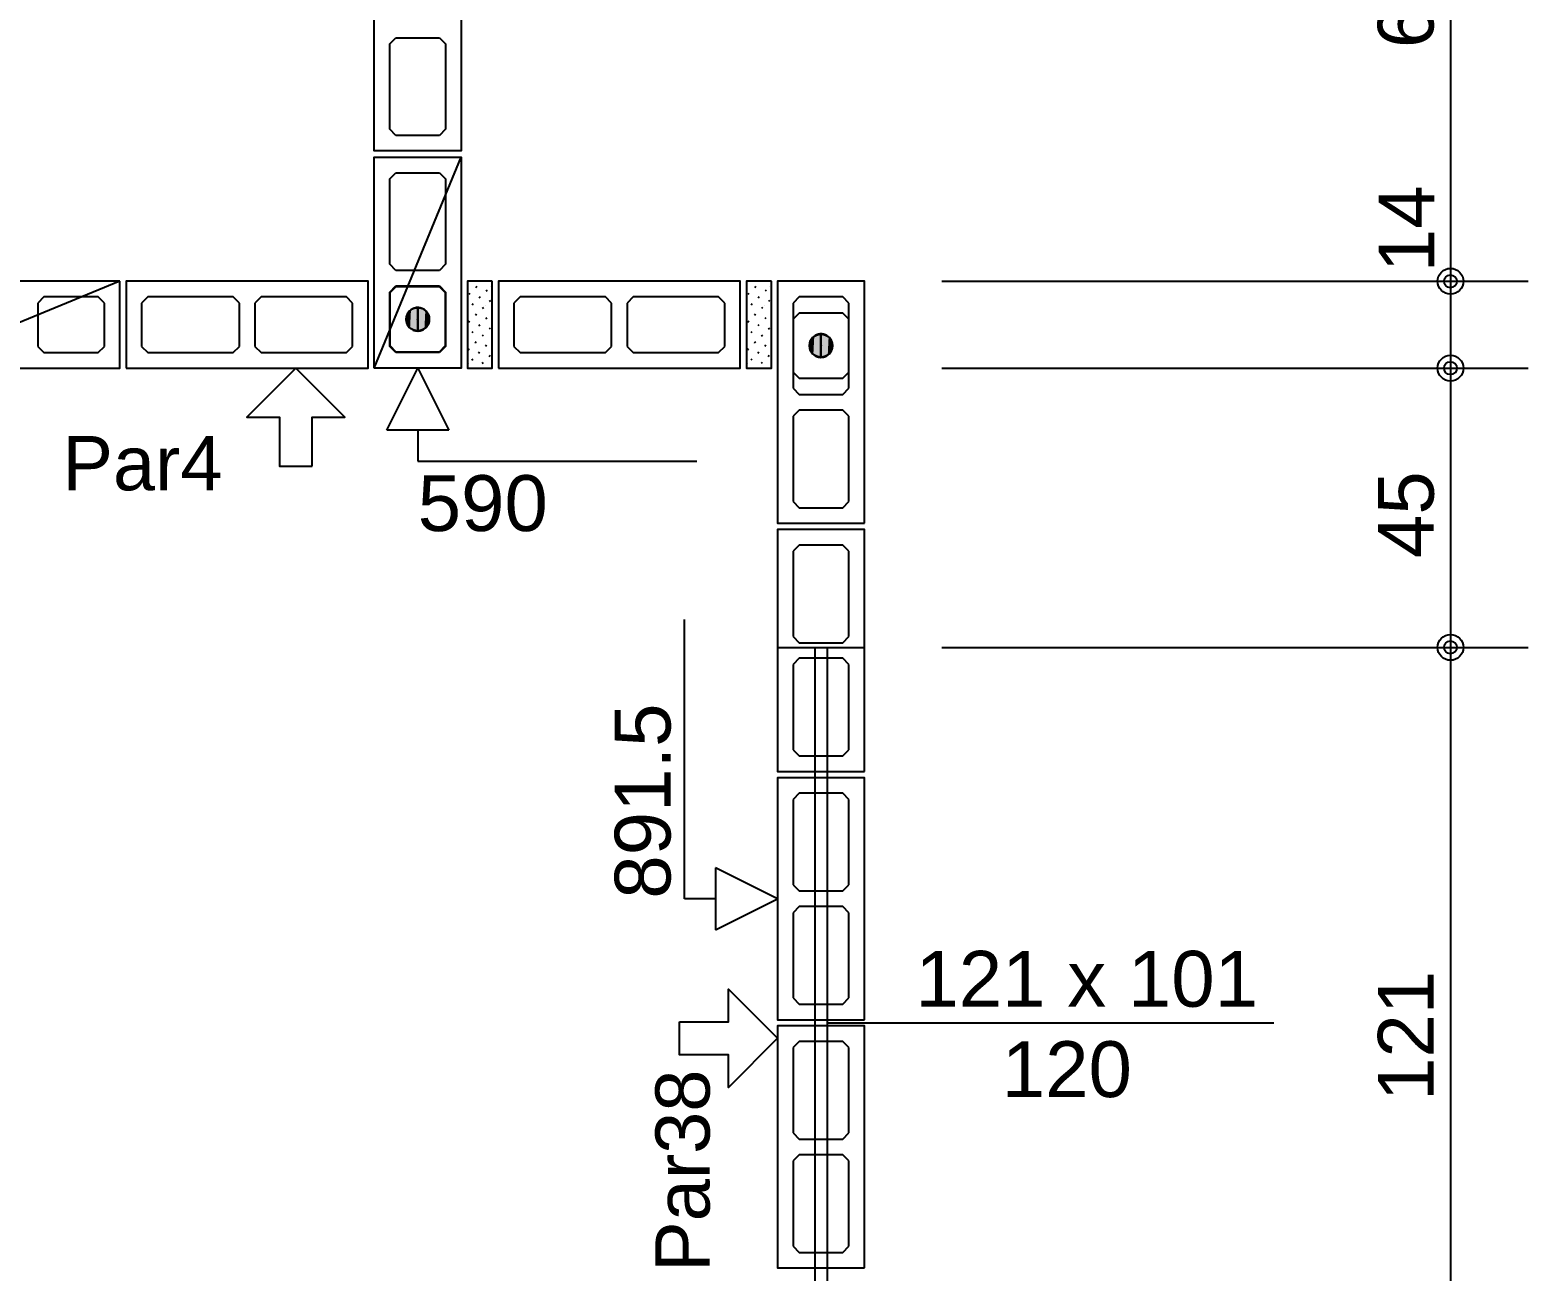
# Model space of a CAD drawing. Extents: x 0 to 119, y 0 to 84.
# Drawn here: x 41.658 to 46.487, y 61.63 to 65.63 of the extents above; entities that cross this region are included whole.
import ezdxf

# ---------------------------------------------------------------- set-up
doc = ezdxf.new("R2010")
doc.units = 0
doc.header["$MEASUREMENT"] = 0
doc.linetypes.add('ESTILO_TQS_0003', pattern=[1.5, 0.5, -0.4, 0.1, -0.5])
doc.linetypes.add('ESTILO_TQS_0005', pattern=[0.4, 0.3, -0.1])
for name, color, linetype in [('18', 6, 'CONTINUOUS'), ('20', 1, 'CONTINUOUS'), ('27', 250, 'CONTINUOUS'), ('3', 7, 'CONTINUOUS'), ('35', 255, 'CONTINUOUS')]:
    doc.layers.add(name, color=color, linetype=linetype)
doc.styles.add('TQS_ARIAL', font='arial.ttf')

msp = doc.modelspace()

# ---------------------------------------------------------------- linework, layer by layer
at = {"layer": '18', "color": 6, "linetype": 'Continuous'}
for p, q in [((43.767844, 62.83), (43.767844, 63.73)), ((44.067844, 62.83), (43.867844, 62.93)), ((43.867844, 62.93), (43.867844, 62.73)), ((43.867844, 62.83), (43.767844, 62.83)), ((43.867844, 62.73), (44.067844, 62.83))]:
    msp.add_line(p, q, dxfattribs=at)
at = {"layer": '20', "color": 1, "linetype": 'Continuous'}
for p, q in [((42.8078, 64.34), (42.9078, 64.54)), ((42.9078, 64.54), (43.0078, 64.34)), ((43.0078, 64.34), (42.8078, 64.34)), ((42.9078, 64.34), (42.9078, 64.24)), ((42.9078, 64.24), (43.8078, 64.24))]:
    msp.add_line(p, q, dxfattribs=at)
at = {"layer": '27', "color": 250, "linetype": 'ESTILO_TQS_0005'}
for points in [[(42.9778, 65.605), (42.9978, 65.585), (42.9978, 65.31), (42.9778, 65.29), (42.8378, 65.29), (42.8178, 65.31), (42.8178, 65.585), (42.8378, 65.605), (42.9778, 65.605)], [(42.8378, 64.855), (42.8178, 64.875), (42.8178, 65.15), (42.8378, 65.17), (42.9778, 65.17), (42.9978, 65.15), (42.9978, 64.875), (42.9778, 64.855), (42.8378, 64.855)], [(41.897844, 64.75), (41.877844, 64.77), (41.702844, 64.77), (41.682844, 64.75), (41.682844, 64.61), (41.702844, 64.59), (41.877844, 64.59), (41.897844, 64.61), (41.897844, 64.75)], [(42.017844, 64.61), (42.037844, 64.59), (42.312844, 64.59), (42.332844, 64.61), (42.332844, 64.75), (42.312844, 64.77), (42.037844, 64.77), (42.017844, 64.75), (42.017844, 64.61)], [(42.382844, 64.61), (42.402844, 64.59), (42.677844, 64.59), (42.697844, 64.61), (42.697844, 64.75), (42.677844, 64.77), (42.402844, 64.77), (42.382844, 64.75), (42.382844, 64.61)], [(42.8378, 64.59), (42.8178, 64.61), (42.8178, 64.785), (42.8378, 64.805), (42.9778, 64.805), (42.9978, 64.785), (42.9978, 64.61), (42.9778, 64.59), (42.8378, 64.59)], [(43.2178, 64.61), (43.2378, 64.59), (43.5128, 64.59), (43.5328, 64.61), (43.5328, 64.75), (43.5128, 64.77), (43.2378, 64.77), (43.2178, 64.75), (43.2178, 64.61)], [(43.5828, 64.61), (43.6028, 64.59), (43.8778, 64.59), (43.8978, 64.61), (43.8978, 64.75), (43.8778, 64.77), (43.6028, 64.77), (43.5828, 64.75), (43.5828, 64.61)], [(44.277844, 64.455), (44.297844, 64.475), (44.297844, 64.75), (44.277844, 64.77), (44.137844, 64.77), (44.117844, 64.75), (44.117844, 64.475), (44.137844, 64.455), (44.277844, 64.455)], [(44.277844, 64.09), (44.297844, 64.11), (44.297844, 64.385), (44.277844, 64.405), (44.137844, 64.405), (44.117844, 64.385), (44.117844, 64.11), (44.137844, 64.09), (44.277844, 64.09)], [(44.277844, 63.655), (44.297844, 63.675), (44.297844, 63.95), (44.277844, 63.97), (44.137844, 63.97), (44.117844, 63.95), (44.117844, 63.675), (44.137844, 63.655), (44.277844, 63.655)], [(44.277844, 63.29), (44.297844, 63.31), (44.297844, 63.585), (44.277844, 63.605), (44.137844, 63.605), (44.117844, 63.585), (44.117844, 63.31), (44.137844, 63.29), (44.277844, 63.29)], [(44.277844, 62.855), (44.297844, 62.875), (44.297844, 63.15), (44.277844, 63.17), (44.137844, 63.17), (44.117844, 63.15), (44.117844, 62.875), (44.137844, 62.855), (44.277844, 62.855)], [(44.277844, 62.49), (44.297844, 62.51), (44.297844, 62.785), (44.277844, 62.805), (44.137844, 62.805), (44.117844, 62.785), (44.117844, 62.51), (44.137844, 62.49), (44.277844, 62.49)], [(44.277844, 62.055), (44.297844, 62.075), (44.297844, 62.35), (44.277844, 62.37), (44.137844, 62.37), (44.117844, 62.35), (44.117844, 62.075), (44.137844, 62.055), (44.277844, 62.055)], [(44.277844, 61.69), (44.297844, 61.71), (44.297844, 61.985), (44.277844, 62.005), (44.137844, 62.005), (44.117844, 61.985), (44.117844, 61.71), (44.137844, 61.69), (44.277844, 61.69)]]:
    msp.add_lwpolyline(points, dxfattribs=at)
at = {"layer": '3', "color": 7, "linetype": 'Continuous'}
for p, q in [((42.7678, 64.54), (43.0478, 65.22)), ((41.947844, 64.82), (41.267844, 64.54)), ((43.071023, 64.82), (43.071023, 64.82)), ((43.115217, 64.82), (43.115217, 64.82)), ((43.971068, 64.82), (43.971068, 64.82)), ((44.015262, 64.82), (44.015262, 64.82)), ((42.8378, 64.8025), (42.8178, 64.7825)), ((42.8178, 64.7825), (42.8178, 64.6125)), ((42.9778, 64.8025), (42.8378, 64.8025)), ((42.9978, 64.7825), (42.9778, 64.8025)), ((42.9978, 64.6125), (42.9978, 64.7825)), ((43.075715, 64.780498), (43.072179, 64.776962)), ((43.098166, 64.802948), (43.09463, 64.799413)), ((43.108861, 64.769449), (43.105325, 64.765913)), ((43.131311, 64.7919), (43.127776, 64.788364)), ((43.143155, 64.803744), (43.143155, 64.803744)), ((43.1478, 64.808388), (43.1478, 64.808388)), ((43.1478, 64.764194), (43.1478, 64.764194)), ((43.975759, 64.780498), (43.972224, 64.776962)), ((43.99821, 64.802948), (43.994674, 64.799413)), ((44.008905, 64.769449), (44.005369, 64.765913)), ((44.031356, 64.7919), (44.02782, 64.788364)), ((44.0432, 64.803744), (44.0432, 64.803744)), ((44.047844, 64.808388), (44.047844, 64.808388)), ((44.047844, 64.764194), (44.047844, 64.764194)), ((43.08641, 64.746998), (43.082874, 64.743463)), ((43.097105, 64.713499), (43.093569, 64.709964)), ((43.119556, 64.73595), (43.11602, 64.732414)), ((43.125478, 64.741872), (43.125478, 64.741872)), ((43.142006, 64.7584), (43.138471, 64.754865)), ((43.1478, 64.72), (43.1478, 64.72)), ((43.986454, 64.746998), (43.982919, 64.743463)), ((43.997149, 64.713499), (43.993614, 64.709964)), ((44.0196, 64.73595), (44.016064, 64.732414)), ((44.025522, 64.741872), (44.025522, 64.741872)), ((44.042051, 64.7584), (44.038515, 64.754865)), ((44.047844, 64.72), (44.047844, 64.72)), ((44.137844, 64.7175), (44.117844, 64.6975)), ((44.277844, 64.7175), (44.137844, 64.7175)), ((44.297844, 64.6975), (44.277844, 64.7175)), ((43.074654, 64.691049), (43.071119, 64.687513)), ((43.1078, 64.68), (43.104264, 64.676464)), ((43.130251, 64.702451), (43.126715, 64.698915)), ((43.141299, 64.669305), (43.137764, 64.665769)), ((43.1478, 64.675806), (43.1478, 64.675806)), ((43.974699, 64.691049), (43.971163, 64.687513)), ((44.007844, 64.68), (44.004309, 64.676464)), ((44.030295, 64.702451), (44.026759, 64.698915)), ((44.041343, 64.669305), (44.037808, 64.665769)), ((44.047844, 64.675806), (44.047844, 64.675806)), ((44.117844, 64.6975), (44.117844, 64.5275)), ((44.297844, 64.5275), (44.297844, 64.6975)), ((43.085349, 64.657549), (43.081814, 64.654014)), ((43.090122, 64.618128), (43.090122, 64.618128)), ((43.096398, 64.624404), (43.092862, 64.620868)), ((43.118849, 64.646854), (43.115313, 64.643319)), ((43.1478, 64.631612), (43.1478, 64.631612)), ((43.985394, 64.657549), (43.981858, 64.654014)), ((43.990167, 64.618128), (43.990167, 64.618128)), ((43.996442, 64.624404), (43.992907, 64.620868)), ((44.018893, 64.646854), (44.015357, 64.643319)), ((44.047844, 64.631612), (44.047844, 64.631612)), ((42.8178, 64.6125), (42.8378, 64.5925)), ((42.8378, 64.5925), (42.9778, 64.5925)), ((42.9778, 64.5925), (42.9978, 64.6125)), ((43.073947, 64.601953), (43.070412, 64.598418)), ((43.084996, 64.568807), (43.08146, 64.565272)), ((43.107446, 64.591258), (43.103911, 64.587723)), ((43.129897, 64.613709), (43.126362, 64.610173)), ((43.140946, 64.580563), (43.13741, 64.577028)), ((43.1478, 64.587417), (43.1478, 64.587417)), ((43.973992, 64.601953), (43.970456, 64.598418)), ((43.98504, 64.568807), (43.981505, 64.565272)), ((44.007491, 64.591258), (44.003955, 64.587723)), ((44.029941, 64.613709), (44.026406, 64.610173)), ((44.04099, 64.580563), (44.037454, 64.577028)), ((44.047844, 64.587417), (44.047844, 64.587417)), ((43.072445, 64.556256), (43.072445, 64.556256)), ((43.118495, 64.558112), (43.114959, 64.554577)), ((43.1478, 64.543223), (43.1478, 64.543223)), ((43.972489, 64.556256), (43.972489, 64.556256)), ((44.018539, 64.558112), (44.015004, 64.554577)), ((44.047844, 64.543223), (44.047844, 64.543223)), ((44.117844, 64.5275), (44.137844, 64.5075)), ((44.277844, 64.5075), (44.297844, 64.5275)), ((44.137844, 64.5075), (44.277844, 64.5075)), ((44.0678, 63.64), (44.3478, 63.64)), ((44.1878, 63.64), (44.1878, 61.22)), ((44.2278, 63.64), (44.2278, 61.22)), ((44.2278, 62.43), (45.667435, 62.43))]:
    msp.add_line(p, q, dxfattribs=at)
for points in [[(43.0478, 66.02), (43.0478, 65.24), (42.7678, 65.24), (42.7678, 66.02), (43.0478, 66.02)], [(42.7678, 64.54), (42.7678, 65.22), (43.0478, 65.22), (43.0478, 64.54), (42.7678, 64.54)], [(41.947844, 64.82), (41.267844, 64.82), (41.267844, 64.54), (41.947844, 64.54), (41.947844, 64.82)], [(41.967844, 64.54), (42.747844, 64.54), (42.747844, 64.82), (41.967844, 64.82), (41.967844, 64.54)], [(43.1478, 64.82), (43.0678, 64.82), (43.0678, 64.54), (43.1478, 64.54), (43.1478, 64.82)], [(43.1678, 64.54), (43.9478, 64.54), (43.9478, 64.82), (43.1678, 64.82), (43.1678, 64.54)], [(44.047844, 64.82), (43.967844, 64.82), (43.967844, 64.54), (44.047844, 64.54), (44.047844, 64.82)], [(44.347844, 64.04), (44.347844, 64.82), (44.067844, 64.82), (44.067844, 64.04), (44.347844, 64.04)], [(42.9078, 64.6981), (42.907861, 64.698097), (42.907921, 64.698088), (42.90798, 64.698072), (42.908037, 64.698051), (42.908091, 64.698025), (42.908143, 64.697992), (42.908191, 64.697955), (42.908235, 64.697913), (42.908274, 64.697867), (42.908309, 64.697817), (42.908339, 64.697764), (42.908363, 64.697708), (42.908381, 64.69765), (42.908393, 64.697591), (42.908399, 64.69753), (42.908399, 64.69747), (42.908393, 64.697409), (42.908381, 64.69735), (42.908363, 64.697292), (42.908339, 64.697236), (42.908309, 64.697183), (42.908274, 64.697133), (42.908235, 64.697087), (42.908191, 64.697045), (42.908143, 64.697008), (42.908091, 64.696975), (42.908037, 64.696949), (42.90798, 64.696928), (42.907921, 64.696912), (42.907861, 64.696903), (42.9078, 64.6969), (42.9078, 64.7353), (42.903976, 64.735106), (42.900191, 64.734526), (42.896484, 64.733566), (42.892893, 64.732237), (42.889456, 64.73055), (42.886206, 64.728525), (42.883178, 64.726181), (42.880403, 64.723543), (42.877909, 64.720638), (42.875721, 64.717495), (42.873863, 64.714147), (42.872353, 64.710628), (42.871207, 64.706975), (42.870436, 64.703224), (42.870049, 64.699415), (42.870049, 64.695585), (42.870436, 64.691776), (42.871207, 64.688025), (42.872353, 64.684372), (42.873863, 64.680853), (42.875721, 64.677505), (42.877909, 64.674362), (42.880403, 64.671457), (42.883178, 64.668819), (42.886206, 64.666475), (42.889456, 64.66445), (42.892893, 64.662763), (42.896484, 64.661434), (42.900191, 64.660474), (42.903976, 64.659894), (42.9078, 64.6597), (42.9078, 64.6981)], [(42.9078, 64.6969), (42.907739, 64.696903), (42.907679, 64.696912), (42.90762, 64.696928), (42.907563, 64.696949), (42.907509, 64.696975), (42.907457, 64.697008), (42.907409, 64.697045), (42.907365, 64.697087), (42.907326, 64.697133), (42.907291, 64.697183), (42.907261, 64.697236), (42.907237, 64.697292), (42.907219, 64.69735), (42.907207, 64.697409), (42.907201, 64.69747), (42.907201, 64.69753), (42.907207, 64.697591), (42.907219, 64.69765), (42.907237, 64.697708), (42.907261, 64.697764), (42.907291, 64.697817), (42.907326, 64.697867), (42.907365, 64.697913), (42.907409, 64.697955), (42.907457, 64.697992), (42.907509, 64.698025), (42.907563, 64.698051), (42.90762, 64.698072), (42.907679, 64.698088), (42.907739, 64.698097), (42.9078, 64.6981), (42.9078, 64.6597), (42.911624, 64.659894), (42.915409, 64.660474), (42.919116, 64.661434), (42.922707, 64.662763), (42.926144, 64.66445), (42.929394, 64.666475), (42.932422, 64.668819), (42.935197, 64.671457), (42.937691, 64.674362), (42.939879, 64.677505), (42.941737, 64.680853), (42.943247, 64.684372), (42.944393, 64.688025), (42.945164, 64.691776), (42.945551, 64.695585), (42.945551, 64.699415), (42.945164, 64.703224), (42.944393, 64.706975), (42.943247, 64.710628), (42.941737, 64.714147), (42.939879, 64.717495), (42.937691, 64.720638), (42.935197, 64.723543), (42.932422, 64.726181), (42.929394, 64.728525), (42.926144, 64.73055), (42.922707, 64.732237), (42.919116, 64.733566), (42.915409, 64.734526), (42.911624, 64.735106), (42.9078, 64.7353), (42.9078, 64.6969)], [(44.207844, 64.6131), (44.207905, 64.613097), (44.207965, 64.613088), (44.208024, 64.613072), (44.208081, 64.613051), (44.208135, 64.613025), (44.208187, 64.612992), (44.208235, 64.612955), (44.208279, 64.612913), (44.208319, 64.612867), (44.208353, 64.612817), (44.208383, 64.612764), (44.208407, 64.612708), (44.208425, 64.61265), (44.208437, 64.612591), (44.208444, 64.61253), (44.208444, 64.61247), (44.208437, 64.612409), (44.208425, 64.61235), (44.208407, 64.612292), (44.208383, 64.612236), (44.208353, 64.612183), (44.208319, 64.612133), (44.208279, 64.612087), (44.208235, 64.612045), (44.208187, 64.612008), (44.208135, 64.611975), (44.208081, 64.611949), (44.208024, 64.611928), (44.207965, 64.611912), (44.207905, 64.611903), (44.207844, 64.6119), (44.207844, 64.6503), (44.20402, 64.650106), (44.200235, 64.649526), (44.196528, 64.648566), (44.192938, 64.647237), (44.1895, 64.64555), (44.18625, 64.643525), (44.183222, 64.641181), (44.180447, 64.638543), (44.177953, 64.635638), (44.175766, 64.632495), (44.173907, 64.629147), (44.172397, 64.625628), (44.171251, 64.621975), (44.17048, 64.618224), (44.170093, 64.614415), (44.170093, 64.610585), (44.17048, 64.606776), (44.171251, 64.603025), (44.172397, 64.599372), (44.173907, 64.595853), (44.175766, 64.592505), (44.177953, 64.589362), (44.180447, 64.586457), (44.183222, 64.583819), (44.18625, 64.581475), (44.1895, 64.57945), (44.192938, 64.577763), (44.196528, 64.576434), (44.200235, 64.575474), (44.20402, 64.574894), (44.207844, 64.5747), (44.207844, 64.6131)], [(44.207844, 64.6119), (44.207784, 64.611903), (44.207724, 64.611912), (44.207665, 64.611928), (44.207608, 64.611949), (44.207553, 64.611975), (44.207502, 64.612008), (44.207453, 64.612045), (44.207409, 64.612087), (44.20737, 64.612133), (44.207335, 64.612183), (44.207306, 64.612236), (44.207282, 64.612292), (44.207263, 64.61235), (44.207251, 64.612409), (44.207245, 64.61247), (44.207245, 64.61253), (44.207251, 64.612591), (44.207263, 64.61265), (44.207282, 64.612708), (44.207306, 64.612764), (44.207335, 64.612817), (44.20737, 64.612867), (44.207409, 64.612913), (44.207453, 64.612955), (44.207502, 64.612992), (44.207553, 64.613025), (44.207608, 64.613051), (44.207665, 64.613072), (44.207724, 64.613088), (44.207784, 64.613097), (44.207844, 64.6131), (44.207844, 64.5747), (44.211668, 64.574894), (44.215453, 64.575474), (44.21916, 64.576434), (44.222751, 64.577763), (44.226189, 64.57945), (44.229438, 64.581475), (44.232466, 64.583819), (44.235241, 64.586457), (44.237736, 64.589362), (44.239923, 64.592505), (44.241781, 64.595853), (44.243291, 64.599372), (44.244438, 64.603025), (44.245208, 64.606776), (44.245596, 64.610585), (44.245596, 64.614415), (44.245208, 64.618224), (44.244438, 64.621975), (44.243291, 64.625628), (44.241781, 64.629147), (44.239923, 64.632495), (44.237736, 64.635638), (44.235241, 64.638543), (44.232466, 64.641181), (44.229438, 64.643525), (44.226189, 64.64555), (44.222751, 64.647237), (44.21916, 64.648566), (44.215453, 64.649526), (44.211668, 64.650106), (44.207844, 64.6503), (44.207844, 64.6119)], [(42.567935, 64.224053), (42.567935, 64.382026), (42.673251, 64.382026), (42.515278, 64.54), (42.357304, 64.382026), (42.46262, 64.382026), (42.46262, 64.224053), (42.567935, 64.224053)], [(44.347844, 63.24), (44.347844, 64.02), (44.067844, 64.02), (44.067844, 63.24), (44.347844, 63.24)], [(44.347844, 62.44), (44.347844, 63.22), (44.067844, 63.22), (44.067844, 62.44), (44.347844, 62.44)], [(43.751853, 62.432658), (43.909826, 62.432658), (43.909826, 62.537974), (44.0678, 62.38), (43.909826, 62.222026), (43.909826, 62.327342), (43.751853, 62.327342), (43.751853, 62.432658)], [(44.347844, 61.64), (44.347844, 62.42), (44.067844, 62.42), (44.067844, 61.64), (44.347844, 61.64)]]:
    msp.add_lwpolyline(points, dxfattribs=at)
for centre in [(42.9078, 64.6975), (44.207844, 64.6125)]:
    msp.add_circle(centre, 0.0372, dxfattribs=at)
for points in [[(42.872353, 64.710628), (42.872353, 64.684372), (42.873863, 64.714147)], [(42.872353, 64.684372), (42.873863, 64.680853), (42.873863, 64.714147)], [(42.873863, 64.714147), (42.873863, 64.680853), (42.875721, 64.717495)], [(42.873863, 64.680853), (42.875721, 64.677505), (42.875721, 64.717495)], [(42.875721, 64.717495), (42.875721, 64.677505), (42.877909, 64.720638)], [(42.875721, 64.677505), (42.877909, 64.674362), (42.877909, 64.720638)], [(42.877909, 64.720638), (42.877909, 64.674362), (42.880403, 64.723543)], [(42.877909, 64.674362), (42.880403, 64.671457), (42.880403, 64.723543)], [(42.880403, 64.723543), (42.880403, 64.671457), (42.883178, 64.726181)], [(42.880403, 64.671457), (42.883178, 64.668819), (42.883178, 64.726181)], [(42.883178, 64.726181), (42.883178, 64.668819), (42.886206, 64.728525)], [(42.883178, 64.668819), (42.886206, 64.666475), (42.886206, 64.728525)], [(42.886206, 64.728525), (42.886206, 64.666475), (42.889456, 64.73055)], [(42.886206, 64.666475), (42.889456, 64.66445), (42.889456, 64.73055)], [(42.889456, 64.73055), (42.889456, 64.66445), (42.892893, 64.732237)], [(42.889456, 64.66445), (42.892893, 64.662763), (42.892893, 64.732237)], [(42.892893, 64.732237), (42.892893, 64.662763), (42.896484, 64.733566)], [(42.892893, 64.662763), (42.896484, 64.661434), (42.896484, 64.733566)], [(42.896484, 64.733566), (42.896484, 64.661434), (42.900191, 64.734526)], [(42.896484, 64.661434), (42.900191, 64.660474), (42.900191, 64.734526)], [(42.903976, 64.659894), (42.903976, 64.735106), (42.900191, 64.660474)], [(42.900191, 64.734526), (42.900191, 64.660474), (42.903976, 64.735106)], [(42.903976, 64.659894), (42.9078, 64.6981), (42.9078, 64.7353)], [(42.903976, 64.659894), (42.9078, 64.7353), (42.903976, 64.735106)], [(42.9078, 64.6969), (42.911624, 64.735106), (42.9078, 64.7353)], [(42.9078, 64.6969), (42.9078, 64.6597), (42.911624, 64.735106)], [(42.9078, 64.6597), (42.911624, 64.659894), (42.911624, 64.735106)], [(42.911624, 64.735106), (42.911624, 64.659894), (42.915409, 64.734526)], [(42.911624, 64.659894), (42.915409, 64.660474), (42.915409, 64.734526)], [(42.915409, 64.734526), (42.915409, 64.660474), (42.919116, 64.733566)], [(42.915409, 64.660474), (42.919116, 64.661434), (42.919116, 64.733566)], [(42.919116, 64.733566), (42.919116, 64.661434), (42.922707, 64.732237)], [(42.919116, 64.661434), (42.922707, 64.662763), (42.922707, 64.732237)], [(42.922707, 64.732237), (42.922707, 64.662763), (42.926144, 64.73055)], [(42.922707, 64.662763), (42.926144, 64.66445), (42.926144, 64.73055)], [(42.926144, 64.73055), (42.926144, 64.66445), (42.929394, 64.728525)], [(42.926144, 64.66445), (42.929394, 64.666475), (42.929394, 64.728525)], [(42.929394, 64.728525), (42.929394, 64.666475), (42.932422, 64.726181)], [(42.929394, 64.666475), (42.932422, 64.668819), (42.932422, 64.726181)], [(42.932422, 64.726181), (42.932422, 64.668819), (42.935197, 64.723543)], [(42.932422, 64.668819), (42.935197, 64.671457), (42.935197, 64.723543)], [(42.935197, 64.723543), (42.935197, 64.671457), (42.937691, 64.720638)], [(42.935197, 64.671457), (42.937691, 64.674362), (42.937691, 64.720638)], [(42.937691, 64.720638), (42.937691, 64.674362), (42.939879, 64.717495)], [(42.937691, 64.674362), (42.939879, 64.677505), (42.939879, 64.717495)], [(42.939879, 64.717495), (42.939879, 64.677505), (42.941737, 64.714147)], [(42.939879, 64.677505), (42.941737, 64.680853), (42.941737, 64.714147)], [(42.941737, 64.714147), (42.941737, 64.680853), (42.943247, 64.710628)], [(42.870049, 64.699415), (42.870049, 64.695585), (42.870436, 64.703224)], [(42.870049, 64.695585), (42.870436, 64.691776), (42.870436, 64.703224)], [(42.870436, 64.703224), (42.870436, 64.691776), (42.871207, 64.706975)], [(42.870436, 64.691776), (42.871207, 64.688025), (42.871207, 64.706975)], [(42.871207, 64.706975), (42.871207, 64.688025), (42.872353, 64.710628)], [(42.871207, 64.688025), (42.872353, 64.684372), (42.872353, 64.710628)], [(42.903976, 64.659894), (42.9078, 64.6597), (42.9078, 64.6981)], [(42.907365, 64.697087), (42.9078, 64.6969), (42.907326, 64.697133)], [(42.9078, 64.6969), (42.9078, 64.6969), (42.907326, 64.697133)], [(42.907326, 64.697133), (42.9078, 64.6969), (42.907326, 64.697133)], [(42.9078, 64.6969), (42.9078, 64.6969), (42.907326, 64.697133)], [(42.907326, 64.697133), (42.9078, 64.6969), (42.907326, 64.697133)], [(42.9078, 64.6969), (42.9078, 64.6969), (42.907326, 64.697133)], [(42.907409, 64.697045), (42.9078, 64.6969), (42.907365, 64.697087)], [(42.9078, 64.6969), (42.9078, 64.6969), (42.907365, 64.697087)], [(42.907365, 64.697087), (42.9078, 64.6969), (42.907365, 64.697087)], [(42.9078, 64.6969), (42.9078, 64.6969), (42.907365, 64.697087)], [(42.907457, 64.697008), (42.9078, 64.6969), (42.907409, 64.697045)], [(42.9078, 64.6969), (42.9078, 64.6969), (42.907409, 64.697045)], [(42.907509, 64.696975), (42.9078, 64.6969), (42.907457, 64.697008)], [(42.9078, 64.6969), (42.9078, 64.6969), (42.907457, 64.697008)], [(42.90762, 64.696928), (42.9078, 64.6969), (42.907509, 64.696975)], [(42.9078, 64.6969), (42.9078, 64.6969), (42.907509, 64.696975)], [(42.9078, 64.6969), (42.9078, 64.6969), (42.90762, 64.696928)], [(42.9078, 64.6969), (42.9078, 64.6969), (42.90762, 64.696928)], [(42.9078, 64.6981), (42.908274, 64.697867), (42.9078, 64.6981)], [(42.908274, 64.697867), (42.908274, 64.697867), (42.9078, 64.6981)], [(42.9078, 64.6981), (42.908274, 64.697867), (42.9078, 64.6981)], [(42.908274, 64.697867), (42.908274, 64.697867), (42.9078, 64.6981)], [(42.9078, 64.6981), (42.908274, 64.697867), (42.9078, 64.6981)], [(42.908274, 64.697867), (42.908235, 64.697913), (42.9078, 64.6981)], [(42.9078, 64.6981), (42.908235, 64.697913), (42.9078, 64.6981)], [(42.908235, 64.697913), (42.908235, 64.697913), (42.9078, 64.6981)], [(42.9078, 64.6981), (42.908235, 64.697913), (42.9078, 64.6981)], [(42.908235, 64.697913), (42.908191, 64.697955), (42.9078, 64.6981)], [(42.9078, 64.6981), (42.908191, 64.697955), (42.9078, 64.6981)], [(42.908191, 64.697955), (42.908143, 64.697992), (42.9078, 64.6981)], [(42.9078, 64.6981), (42.908143, 64.697992), (42.9078, 64.6981)], [(42.908143, 64.697992), (42.908091, 64.698025), (42.9078, 64.6981)], [(42.9078, 64.6981), (42.908091, 64.698025), (42.9078, 64.6981)], [(42.908091, 64.698025), (42.90798, 64.698072), (42.9078, 64.6981)], [(42.9078, 64.6981), (42.90798, 64.698072), (42.9078, 64.6981)], [(42.90798, 64.698072), (42.9078, 64.6981), (42.9078, 64.6981)], [(42.9078, 64.6981), (42.9078, 64.6981), (42.9078, 64.6981)], [(42.9078, 64.6981), (42.9078, 64.6981), (42.9078, 64.6981)], [(42.9078, 64.6981), (42.9078, 64.6981), (42.9078, 64.6981)], [(42.9078, 64.6981), (42.9078, 64.6981), (42.9078, 64.6981)], [(42.9078, 64.6981), (42.9078, 64.6981), (42.9078, 64.6981)], [(42.9078, 64.6981), (42.9078, 64.6981), (42.9078, 64.6981)], [(42.9078, 64.6981), (42.9078, 64.6981), (42.9078, 64.6981)], [(42.9078, 64.6981), (42.9078, 64.6981), (42.9078, 64.6981)], [(42.9078, 64.6981), (42.9078, 64.6981), (42.9078, 64.6981)], [(42.9078, 64.6981), (42.9078, 64.6981), (42.9078, 64.6981)], [(42.9078, 64.6981), (42.9078, 64.6981), (42.9078, 64.6981)], [(42.9078, 64.6981), (42.9078, 64.6981), (42.9078, 64.6981)], [(42.9078, 64.6969), (42.9078, 64.6969), (42.9078, 64.6969)], [(42.9078, 64.6969), (42.9078, 64.6969), (42.9078, 64.6969)], [(42.9078, 64.6969), (42.9078, 64.6969), (42.9078, 64.6969)], [(42.9078, 64.6969), (42.9078, 64.6969), (42.9078, 64.6969)], [(42.9078, 64.6969), (42.9078, 64.6969), (42.9078, 64.6969)], [(42.9078, 64.6969), (42.9078, 64.6969), (42.9078, 64.6969)], [(42.9078, 64.6969), (42.9078, 64.6969), (42.9078, 64.6969)], [(42.9078, 64.6969), (42.9078, 64.6969), (42.9078, 64.6969)], [(42.9078, 64.6969), (42.9078, 64.6969), (42.9078, 64.6969)], [(42.9078, 64.6969), (42.9078, 64.6969), (42.9078, 64.6969)], [(42.9078, 64.6969), (42.9078, 64.6969), (42.9078, 64.6969)], [(42.9078, 64.6969), (42.9078, 64.6969), (42.9078, 64.6969)], [(42.941737, 64.680853), (42.943247, 64.684372), (42.943247, 64.710628)], [(42.943247, 64.710628), (42.943247, 64.684372), (42.944393, 64.706975)], [(42.943247, 64.684372), (42.944393, 64.688025), (42.944393, 64.706975)], [(42.944393, 64.706975), (42.944393, 64.688025), (42.945164, 64.703224)], [(42.944393, 64.688025), (42.945164, 64.691776), (42.945164, 64.703224)], [(42.945164, 64.703224), (42.945164, 64.691776), (42.945551, 64.699415)], [(42.945164, 64.691776), (42.945551, 64.695585), (42.945551, 64.699415)], [(44.170093, 64.614415), (44.170093, 64.610585), (44.17048, 64.618224)], [(44.170093, 64.610585), (44.17048, 64.606776), (44.17048, 64.618224)], [(44.17048, 64.618224), (44.17048, 64.606776), (44.171251, 64.621975)], [(44.17048, 64.606776), (44.171251, 64.603025), (44.171251, 64.621975)], [(44.171251, 64.621975), (44.171251, 64.603025), (44.172397, 64.625628)], [(44.171251, 64.603025), (44.172397, 64.599372), (44.172397, 64.625628)], [(44.172397, 64.625628), (44.172397, 64.599372), (44.173907, 64.629147)], [(44.172397, 64.599372), (44.173907, 64.595853), (44.173907, 64.629147)], [(44.173907, 64.629147), (44.173907, 64.595853), (44.175766, 64.632495)], [(44.173907, 64.595853), (44.175766, 64.592505), (44.175766, 64.632495)], [(44.175766, 64.632495), (44.175766, 64.592505), (44.177953, 64.635638)], [(44.175766, 64.592505), (44.177953, 64.589362), (44.177953, 64.635638)], [(44.177953, 64.635638), (44.177953, 64.589362), (44.180447, 64.638543)], [(44.177953, 64.589362), (44.180447, 64.586457), (44.180447, 64.638543)], [(44.180447, 64.638543), (44.180447, 64.586457), (44.183222, 64.641181)], [(44.180447, 64.586457), (44.183222, 64.583819), (44.183222, 64.641181)], [(44.183222, 64.641181), (44.183222, 64.583819), (44.18625, 64.643525)], [(44.183222, 64.583819), (44.18625, 64.581475), (44.18625, 64.643525)], [(44.18625, 64.643525), (44.18625, 64.581475), (44.1895, 64.64555)], [(44.18625, 64.581475), (44.1895, 64.57945), (44.1895, 64.64555)], [(44.1895, 64.64555), (44.1895, 64.57945), (44.192938, 64.647237)], [(44.1895, 64.57945), (44.192938, 64.577763), (44.192938, 64.647237)], [(44.192938, 64.647237), (44.192938, 64.577763), (44.196528, 64.648566)], [(44.192938, 64.577763), (44.196528, 64.576434), (44.196528, 64.648566)], [(44.196528, 64.648566), (44.196528, 64.576434), (44.200235, 64.649526)], [(44.196528, 64.576434), (44.200235, 64.575474), (44.200235, 64.649526)], [(44.20402, 64.574894), (44.20402, 64.650106), (44.200235, 64.575474)], [(44.200235, 64.649526), (44.200235, 64.575474), (44.20402, 64.650106)], [(44.20402, 64.574894), (44.207844, 64.6131), (44.207844, 64.6503)], [(44.20402, 64.574894), (44.207844, 64.6503), (44.20402, 64.650106)], [(44.207844, 64.6119), (44.211668, 64.650106), (44.207844, 64.6503)], [(44.207844, 64.6119), (44.207844, 64.5747), (44.211668, 64.650106)], [(44.207844, 64.5747), (44.211668, 64.574894), (44.211668, 64.650106)], [(44.211668, 64.650106), (44.211668, 64.574894), (44.215453, 64.649526)], [(44.211668, 64.574894), (44.215453, 64.575474), (44.215453, 64.649526)], [(44.215453, 64.649526), (44.215453, 64.575474), (44.21916, 64.648566)], [(44.215453, 64.575474), (44.21916, 64.576434), (44.21916, 64.648566)], [(44.21916, 64.648566), (44.21916, 64.576434), (44.222751, 64.647237)], [(44.21916, 64.576434), (44.222751, 64.577763), (44.222751, 64.647237)], [(44.222751, 64.647237), (44.222751, 64.577763), (44.226189, 64.64555)], [(44.222751, 64.577763), (44.226189, 64.57945), (44.226189, 64.64555)], [(44.226189, 64.64555), (44.226189, 64.57945), (44.229438, 64.643525)], [(44.226189, 64.57945), (44.229438, 64.581475), (44.229438, 64.643525)], [(44.229438, 64.643525), (44.229438, 64.581475), (44.232466, 64.641181)], [(44.229438, 64.581475), (44.232466, 64.583819), (44.232466, 64.641181)], [(44.232466, 64.641181), (44.232466, 64.583819), (44.235241, 64.638543)], [(44.232466, 64.583819), (44.235241, 64.586457), (44.235241, 64.638543)], [(44.235241, 64.638543), (44.235241, 64.586457), (44.237736, 64.635638)], [(44.235241, 64.586457), (44.237736, 64.589362), (44.237736, 64.635638)], [(44.237736, 64.635638), (44.237736, 64.589362), (44.239923, 64.632495)], [(44.237736, 64.589362), (44.239923, 64.592505), (44.239923, 64.632495)], [(44.239923, 64.632495), (44.239923, 64.592505), (44.241781, 64.629147)], [(44.239923, 64.592505), (44.241781, 64.595853), (44.241781, 64.629147)], [(44.241781, 64.629147), (44.241781, 64.595853), (44.243291, 64.625628)], [(44.241781, 64.595853), (44.243291, 64.599372), (44.243291, 64.625628)], [(44.243291, 64.625628), (44.243291, 64.599372), (44.244438, 64.621975)], [(44.243291, 64.599372), (44.244438, 64.603025), (44.244438, 64.621975)], [(44.244438, 64.621975), (44.244438, 64.603025), (44.245208, 64.618224)], [(44.244438, 64.603025), (44.245208, 64.606776), (44.245208, 64.618224)], [(44.245208, 64.618224), (44.245208, 64.606776), (44.245596, 64.614415)], [(44.20402, 64.574894), (44.207844, 64.5747), (44.207844, 64.6131)], [(44.207409, 64.612087), (44.207844, 64.6119), (44.20737, 64.612133)], [(44.207844, 64.6119), (44.207844, 64.6119), (44.20737, 64.612133)], [(44.20737, 64.612133), (44.207844, 64.6119), (44.20737, 64.612133)], [(44.207844, 64.6119), (44.207844, 64.6119), (44.20737, 64.612133)], [(44.20737, 64.612133), (44.207844, 64.6119), (44.20737, 64.612133)], [(44.207844, 64.6119), (44.207844, 64.6119), (44.20737, 64.612133)], [(44.207453, 64.612045), (44.207844, 64.6119), (44.207409, 64.612087)], [(44.207844, 64.6119), (44.207844, 64.6119), (44.207409, 64.612087)], [(44.207409, 64.612087), (44.207844, 64.6119), (44.207409, 64.612087)], [(44.207844, 64.6119), (44.207844, 64.6119), (44.207409, 64.612087)], [(44.207502, 64.612008), (44.207844, 64.6119), (44.207453, 64.612045)], [(44.207844, 64.6119), (44.207844, 64.6119), (44.207453, 64.612045)], [(44.207553, 64.611975), (44.207844, 64.6119), (44.207502, 64.612008)], [(44.207844, 64.6119), (44.207844, 64.6119), (44.207502, 64.612008)], [(44.207665, 64.611928), (44.207844, 64.6119), (44.207553, 64.611975)], [(44.207844, 64.6119), (44.207844, 64.6119), (44.207553, 64.611975)], [(44.207844, 64.6119), (44.207844, 64.6119), (44.207665, 64.611928)], [(44.207844, 64.6119), (44.207844, 64.6119), (44.207665, 64.611928)], [(44.207844, 64.6131), (44.208319, 64.612867), (44.207844, 64.6131)], [(44.208319, 64.612867), (44.208319, 64.612867), (44.207844, 64.6131)], [(44.207844, 64.6131), (44.208319, 64.612867), (44.207844, 64.6131)], [(44.208319, 64.612867), (44.208319, 64.612867), (44.207844, 64.6131)], [(44.207844, 64.6131), (44.208319, 64.612867), (44.207844, 64.6131)], [(44.208319, 64.612867), (44.208279, 64.612913), (44.207844, 64.6131)], [(44.207844, 64.6131), (44.208279, 64.612913), (44.207844, 64.6131)], [(44.208279, 64.612913), (44.208279, 64.612913), (44.207844, 64.6131)], [(44.207844, 64.6131), (44.208279, 64.612913), (44.207844, 64.6131)], [(44.208279, 64.612913), (44.208235, 64.612955), (44.207844, 64.6131)], [(44.207844, 64.6131), (44.208235, 64.612955), (44.207844, 64.6131)], [(44.208235, 64.612955), (44.208187, 64.612992), (44.207844, 64.6131)], [(44.207844, 64.6131), (44.208187, 64.612992), (44.207844, 64.6131)], [(44.208187, 64.612992), (44.208135, 64.613025), (44.207844, 64.6131)], [(44.207844, 64.6131), (44.208135, 64.613025), (44.207844, 64.6131)], [(44.208135, 64.613025), (44.208024, 64.613072), (44.207844, 64.6131)], [(44.207844, 64.6131), (44.208024, 64.613072), (44.207844, 64.6131)], [(44.208024, 64.613072), (44.207844, 64.6131), (44.207844, 64.6131)], [(44.207844, 64.6131), (44.207844, 64.6131), (44.207844, 64.6131)], [(44.207844, 64.6131), (44.207844, 64.6131), (44.207844, 64.6131)], [(44.207844, 64.6131), (44.207844, 64.6131), (44.207844, 64.6131)], [(44.207844, 64.6131), (44.207844, 64.6131), (44.207844, 64.6131)], [(44.207844, 64.6131), (44.207844, 64.6131), (44.207844, 64.6131)], [(44.207844, 64.6131), (44.207844, 64.6131), (44.207844, 64.6131)], [(44.207844, 64.6131), (44.207844, 64.6131), (44.207844, 64.6131)], [(44.207844, 64.6131), (44.207844, 64.6131), (44.207844, 64.6131)], [(44.207844, 64.6131), (44.207844, 64.6131), (44.207844, 64.6131)], [(44.207844, 64.6131), (44.207844, 64.6131), (44.207844, 64.6131)], [(44.207844, 64.6131), (44.207844, 64.6131), (44.207844, 64.6131)], [(44.207844, 64.6131), (44.207844, 64.6131), (44.207844, 64.6131)], [(44.207844, 64.6119), (44.207844, 64.6119), (44.207844, 64.6119)], [(44.207844, 64.6119), (44.207844, 64.6119), (44.207844, 64.6119)], [(44.207844, 64.6119), (44.207844, 64.6119), (44.207844, 64.6119)], [(44.207844, 64.6119), (44.207844, 64.6119), (44.207844, 64.6119)], [(44.207844, 64.6119), (44.207844, 64.6119), (44.207844, 64.6119)], [(44.207844, 64.6119), (44.207844, 64.6119), (44.207844, 64.6119)], [(44.207844, 64.6119), (44.207844, 64.6119), (44.207844, 64.6119)], [(44.207844, 64.6119), (44.207844, 64.6119), (44.207844, 64.6119)], [(44.207844, 64.6119), (44.207844, 64.6119), (44.207844, 64.6119)], [(44.207844, 64.6119), (44.207844, 64.6119), (44.207844, 64.6119)], [(44.207844, 64.6119), (44.207844, 64.6119), (44.207844, 64.6119)], [(44.207844, 64.6119), (44.207844, 64.6119), (44.207844, 64.6119)], [(44.245208, 64.606776), (44.245596, 64.610585), (44.245596, 64.614415)]]:
    msp.add_solid(points, dxfattribs=at)
at = {"layer": '35', "color": 255, "linetype": 'Continuous'}
for p, q in [((46.237098, 66.02), (46.237098, 64.82)), ((44.3478, 64.82), (44.3478, 64.82)), ((44.3478, 64.82), (44.3478, 64.82)), ((44.5978, 64.82), (46.487098, 64.82)), ((44.5978, 64.82), (46.487098, 64.82)), ((46.237098, 64.82), (46.237098, 64.54)), ((44.3478, 64.54), (44.3478, 64.54)), ((44.3478, 64.54), (44.3478, 64.54)), ((44.5978, 64.54), (46.487098, 64.54)), ((44.5978, 64.54), (46.487098, 64.54)), ((46.237098, 64.54), (46.237098, 63.64)), ((44.3478, 63.64), (44.3478, 63.64)), ((44.3478, 63.64), (44.3478, 63.64)), ((44.5978, 63.64), (46.487098, 63.64)), ((44.5978, 63.64), (46.487098, 63.64)), ((46.237098, 63.64), (46.237098, 61.22))]:
    msp.add_line(p, q, dxfattribs=at)
for centre, radius in [((46.237098, 64.82), 0.041625), ((46.237098, 64.82), 0.041625), ((46.237098, 64.82), 0.02075), ((46.237098, 64.82), 0.02075), ((46.237098, 64.54), 0.041625), ((46.237098, 64.54), 0.041625), ((46.237098, 64.54), 0.02075), ((46.237098, 64.54), 0.02075), ((46.237098, 63.64), 0.041625), ((46.237098, 63.64), 0.041625), ((46.237098, 63.64), 0.02075), ((46.237098, 63.64), 0.02075)]:
    msp.add_circle(centre, radius, dxfattribs=at)

# ---------------------------------------------------------------- texts
at = {"layer": '18', "color": 6, "linetype": 'ESTILO_TQS_0003', "style": 'TQS_ARIAL'}
msp.add_text('891.5', height=0.18, rotation=90, dxfattribs=at).set_placement((43.722844, 62.83))
at = {"layer": '20', "color": 1, "linetype": 'ESTILO_TQS_0003', "style": 'TQS_ARIAL'}
msp.add_text('590', height=0.18, dxfattribs=at).set_placement((42.9078, 64.015))
at = {"layer": '3', "color": 7, "linetype": 'Continuous', "style": 'TQS_ARIAL'}
for s, height, p in [('Par4', 0.175, (41.762416, 64.14625)), ('121 x 101', 0.18, (44.512265, 62.481855)), ('120', 0.18, (44.790684, 62.190614))]:
    msp.add_text(s, height=height, dxfattribs=at).set_placement(p)
msp.add_text('Par38', height=0.175, rotation=90, dxfattribs=at).set_placement((43.84905, 61.627138))
at = {"layer": '35', "color": 255, "linetype": 'Continuous', "style": 'TQS_ARIAL'}
for s, p in [('60', (46.182512, 65.571438)), ('14', (46.185329, 64.849497)), ('45', (46.183098, 63.928)), ('121', (46.183098, 62.178))]:
    msp.add_text(s, height=0.18, rotation=90, dxfattribs=at).set_placement(p)

doc.saveas('drawing.dxf')
